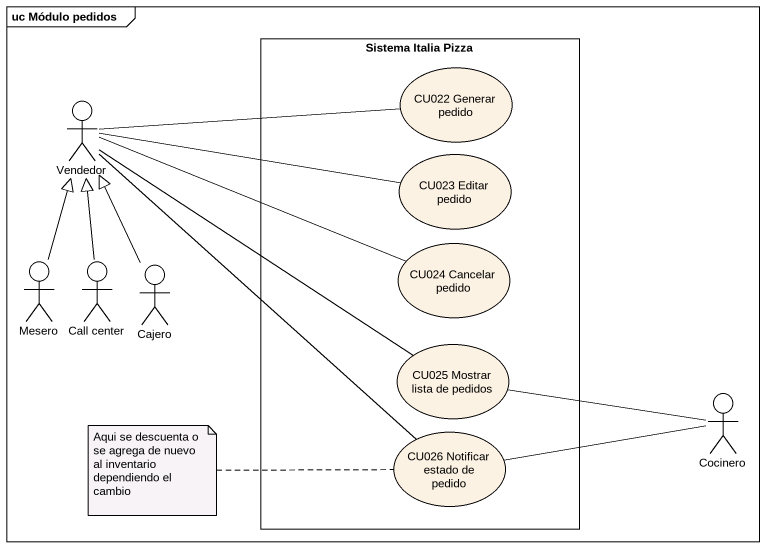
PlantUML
@startuml
mainframe uc Módulo pedidos
rectangle "Sistema Italia Pizza" as Sistema_Italia_Pizza {
  usecase "CU022 Generar pedido" as CU022_Generar_pedido
  usecase "CU023 Editar pedido" as CU023_Editar_pedido
  usecase "CU024 Cancelar pedido" as CU024_Cancelar_pedido
  usecase "CU025 Mostrar lista de pedidos" as CU025_Mostrar_lista_de
  usecase "CU026 Notificar estado de pedido" as CU026_Notificar_estado_de
}
actor Vendedor
actor Mesero
actor "Call center" as Call_center
actor Cajero
actor Cocinero
Vendedor -right- CU022_Generar_pedido
Vendedor -- CU026_Notificar_estado_de
CU023_Editar_pedido -left- Vendedor
Mesero -up-|> Vendedor
Call_center -up-|> Vendedor
Cajero -up-|> Vendedor
CU024_Cancelar_pedido -left- Vendedor
CU025_Mostrar_lista_de -up- Vendedor
Cocinero -left- CU025_Mostrar_lista_de
CU026_Notificar_estado_de -right- Cocinero
note left of CU026_Notificar_estado_de : Aqui se descuenta o se agrega de nuevo al inventario dependiendo el cambio
@enduml
